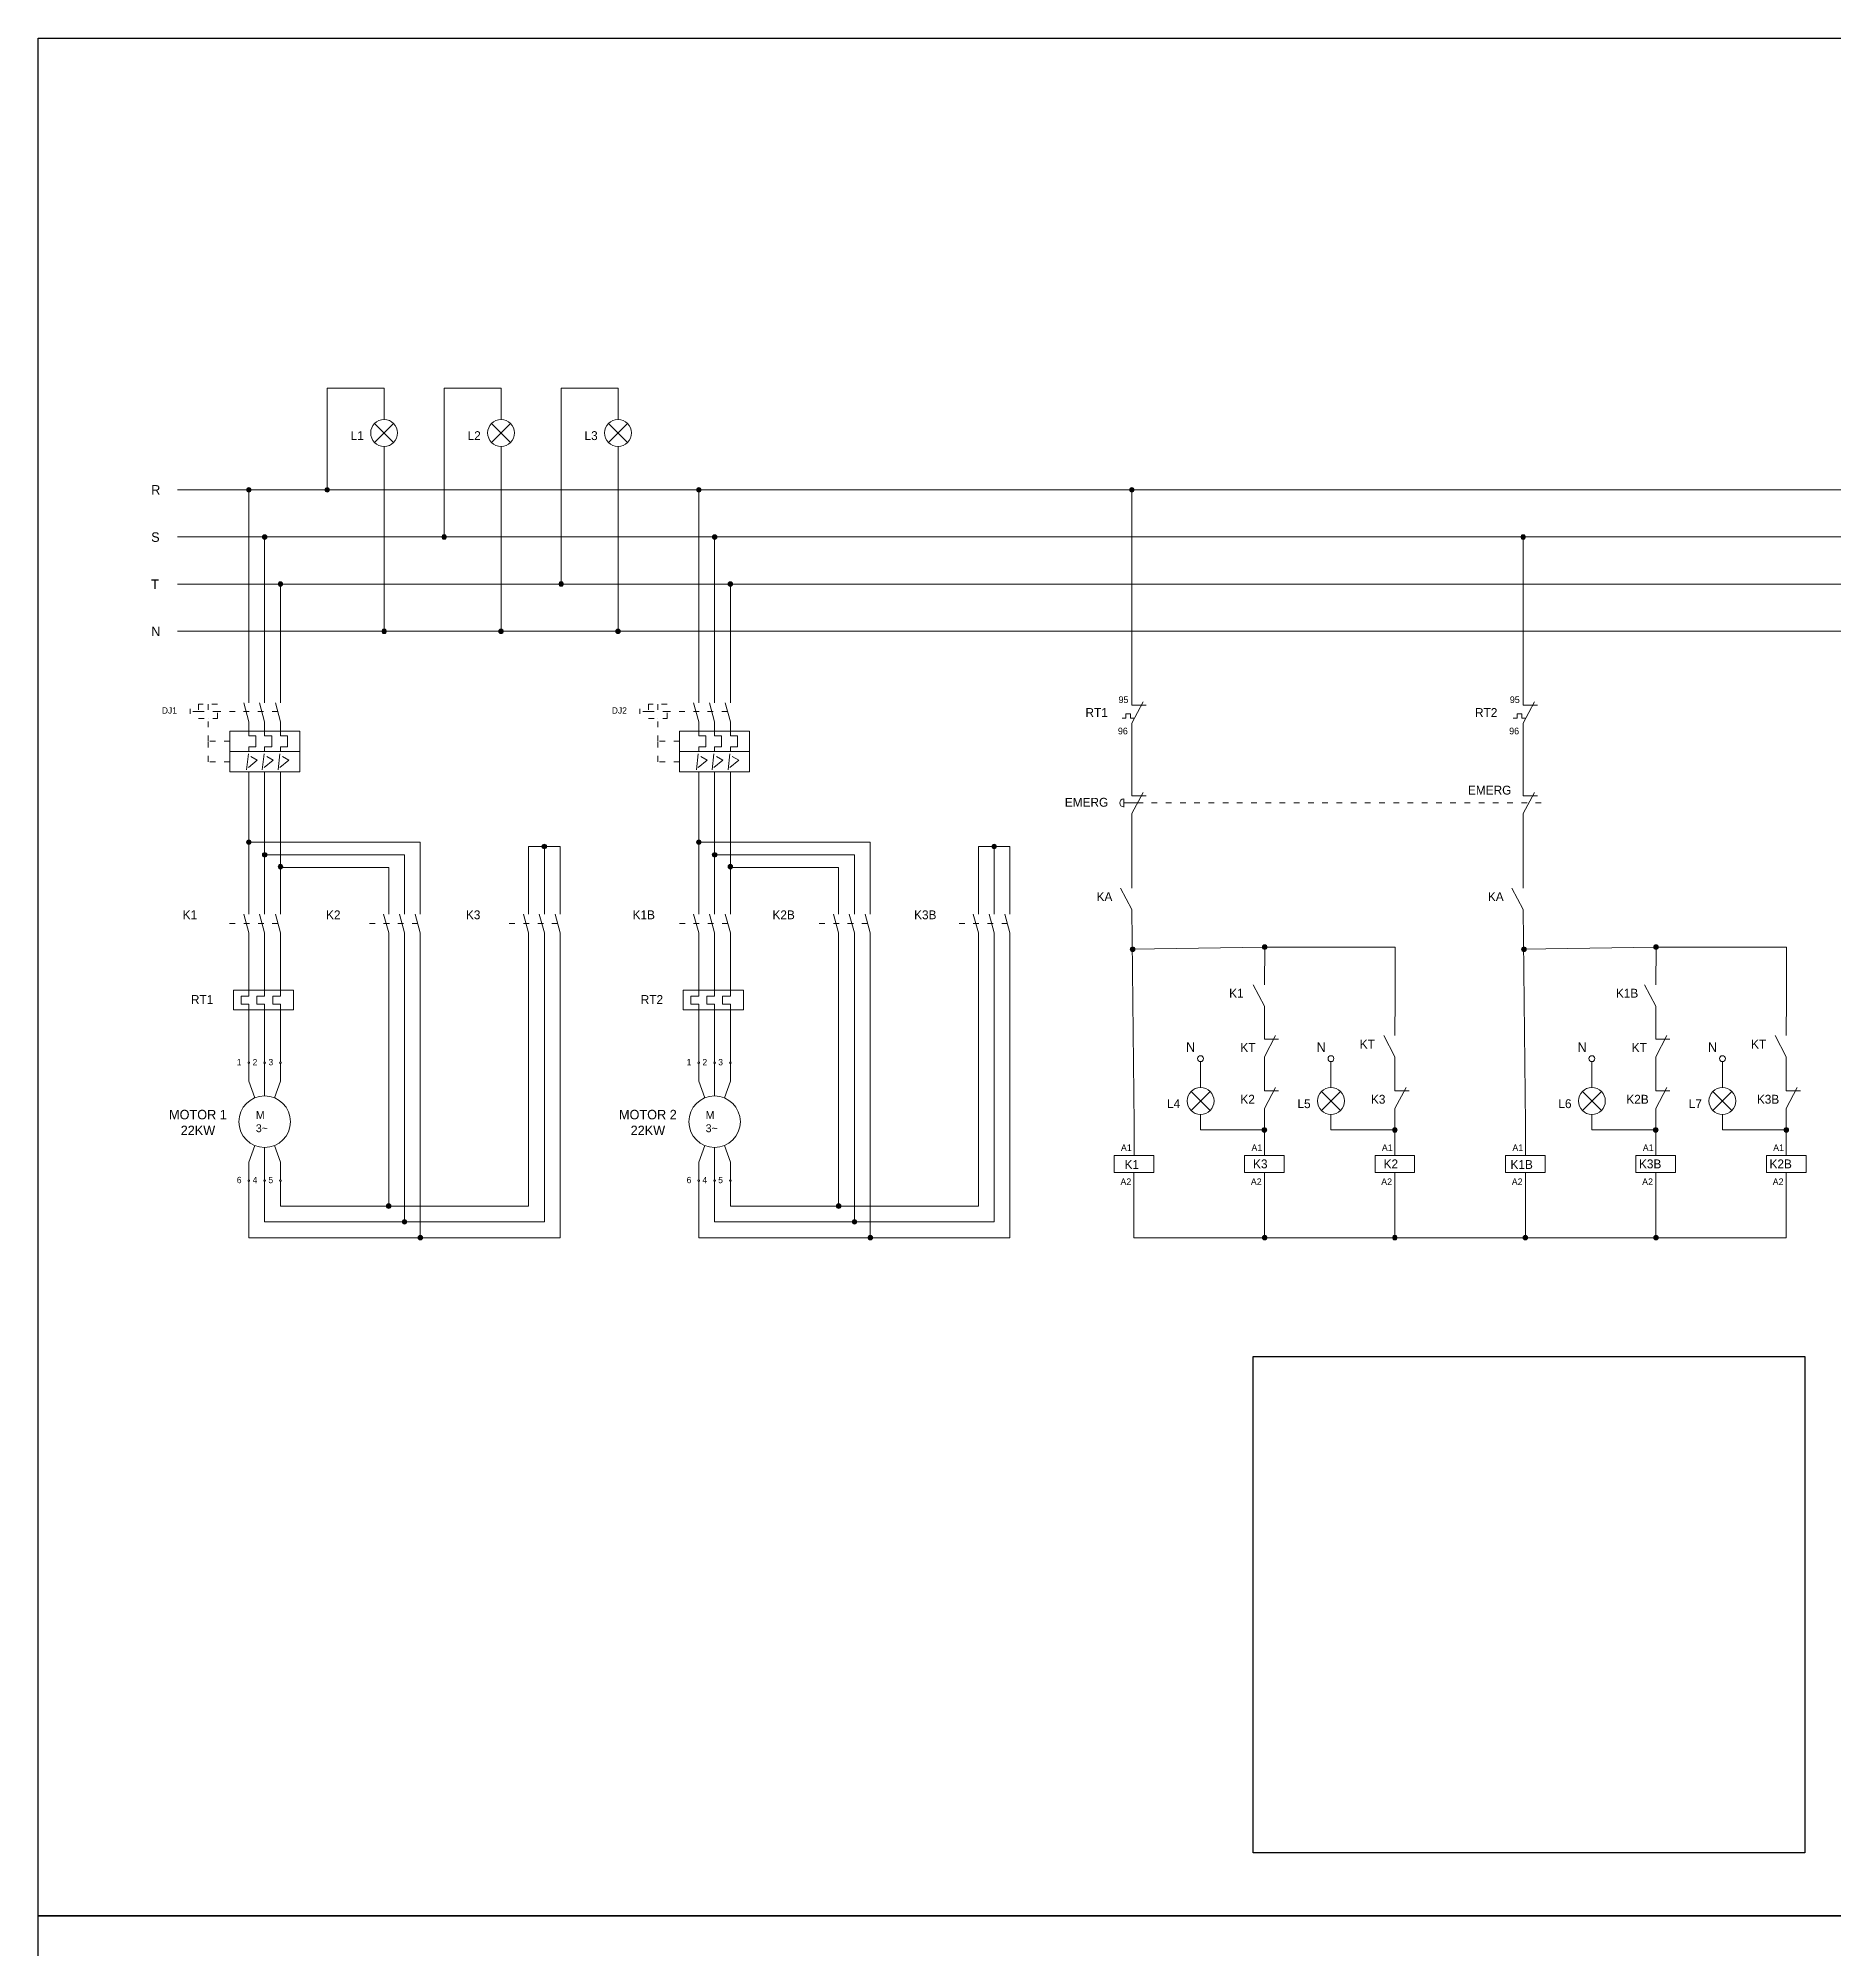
# Model space of a CAD drawing. Header units: millimetres. Extents: x -1551 to 2268, y -4332 to 420.
# Drawn here: x -1551 to -414, y -790 to 420 of the extents above; entities that cross this region are included whole.
import ezdxf

# ---------------------------------------------------------------- set-up
doc = ezdxf.new("R2010")
doc.units = ezdxf.units.MM
doc.header["$LTSCALE"] = 0.3
doc.header["$MEASUREMENT"] = 0
doc.linetypes.add('ACAD_ISO03W100', pattern=[30, 12, -18])
picture_1 = doc.add_image_def('image1.png', size_in_pixel=(840, 756))

msp = doc.modelspace()

# ---------------------------------------------------------------- hatches: boundary and pattern name
at = {"lineweight": 15}
h = msp.add_hatch(color=256, dxfattribs=at)
h.dxf.hatch_style = 1
h.paths.add_polyline_path([(-1416.1, 133.8, 1), (-1419, 133.8, 1)])
h = msp.add_hatch(color=256, dxfattribs=at)
h.dxf.hatch_style = 1
h.paths.add_polyline_path([(-1366.5, 133.8, 1), (-1369.4, 133.8, 1)])
h = msp.add_hatch(color=256, dxfattribs=at)
h.dxf.hatch_style = 1
h.paths.add_polyline_path([(-1131.5, 133.8, 1), (-1134.4, 133.8, 1)])
h = msp.add_hatch(color=256, dxfattribs=at)
h.dxf.hatch_style = 1
h.paths.add_polyline_path([(-857.5, 133.8, 1), (-860.3, 133.8, 1)])
h = msp.add_hatch(color=256, dxfattribs=at)
h.dxf.hatch_style = 1
h.paths.add_polyline_path([(-1406.1, 104, 1), (-1409, 104, 1)])
h = msp.add_hatch(color=256, dxfattribs=at)
h.dxf.hatch_style = 1
h.paths.add_polyline_path([(-1295.4, 104, 1), (-1292.5, 104, 1)])
h = msp.add_hatch(color=256, dxfattribs=at)
h.dxf.hatch_style = 1
h.paths.add_polyline_path([(-1121.5, 104, 1), (-1124.4, 104, 1)])
h = msp.add_hatch(color=256, dxfattribs=at)
h.dxf.hatch_style = 1
h.paths.add_polyline_path([(-609.8, 104, 1), (-612.7, 104, 1)])
h = msp.add_hatch(color=256, dxfattribs=at)
h.dxf.hatch_style = 1
h.paths.add_polyline_path([(-1396.1, 74.2, 1), (-1399, 74.2, 1)])
h = msp.add_hatch(color=256, dxfattribs=at)
h.dxf.hatch_style = 1
h.paths.add_polyline_path([(-1221.4, 74.2, 1), (-1218.5, 74.2, 1)])
h = msp.add_hatch(color=256, dxfattribs=at)
h.dxf.hatch_style = 1
h.paths.add_polyline_path([(-1111.5, 74.2, 1), (-1114.4, 74.2, 1)])
h = msp.add_hatch(color=256, dxfattribs=at)
h.dxf.hatch_style = 1
h.paths.add_polyline_path([(-1330.6, 44.3, 1), (-1333.5, 44.3, 1)])
h = msp.add_hatch(color=256, dxfattribs=at)
h.dxf.hatch_style = 1
h.paths.add_polyline_path([(-1256.6, 44.3, 1), (-1259.4, 44.3, 1)])
h = msp.add_hatch(color=256, dxfattribs=at)
h.dxf.hatch_style = 1
h.paths.add_polyline_path([(-1182.6, 44.3, 1), (-1185.4, 44.3, 1)])
h = msp.add_hatch(color=256, dxfattribs=at)
h.dxf.hatch_style = 1
h.paths.add_polyline_path([(-1416.1, -89.1, 1), (-1419, -89.1, 1)])
h = msp.add_hatch(color=256, dxfattribs=at)
h.dxf.hatch_style = 1
h.paths.add_polyline_path([(-1406.1, -97.1, 1), (-1409, -97.1, 1)])
h = msp.add_hatch(color=256, dxfattribs=at)
h.dxf.hatch_style = 1
h.paths.add_polyline_path([(-1229.1, -91.9, 1), (-1232, -91.9, 1)])
h = msp.add_hatch(color=256, dxfattribs=at)
h.dxf.hatch_style = 1
h.paths.add_polyline_path([(-1131.5, -89.1, 1), (-1134.4, -89.1, 1)])
h = msp.add_hatch(color=256, dxfattribs=at)
h.dxf.hatch_style = 1
h.paths.add_polyline_path([(-1121.5, -97.1, 1), (-1124.4, -97.1, 1)])
h = msp.add_hatch(color=256, dxfattribs=at)
h.dxf.hatch_style = 1
h.paths.add_polyline_path([(-944.5, -91.9, 1), (-947.4, -91.9, 1)])
h = msp.add_hatch(color=256, dxfattribs=at)
h.dxf.hatch_style = 1
h.paths.add_polyline_path([(-1396.1, -104.6, 1), (-1399, -104.6, 1)])
h = msp.add_hatch(color=256, dxfattribs=at)
h.dxf.hatch_style = 1
h.paths.add_polyline_path([(-1111.5, -104.6, 1), (-1114.4, -104.6, 1)])
h = msp.add_hatch(color=256, dxfattribs=at)
h.dxf.hatch_style = 1
h.paths.add_polyline_path([(-857, -156.9, 1), (-859.9, -156.9, 1)])
h = msp.add_hatch(color=256, dxfattribs=at)
h.dxf.hatch_style = 1
h.paths.add_polyline_path([(-773.4, -155.5, 1), (-776.3, -155.5, 1)])
h = msp.add_hatch(color=256, dxfattribs=at)
h.dxf.hatch_style = 1
h.paths.add_polyline_path([(-609.4, -156.9, 1), (-612.3, -156.9, 1)])
h = msp.add_hatch(color=256, dxfattribs=at)
h.dxf.hatch_style = 1
h.paths.add_polyline_path([(-525.8, -155.5, 1), (-528.7, -155.5, 1)])
h = msp.add_hatch(color=256, dxfattribs=at)
h.dxf.hatch_style = 1
h.paths.add_polyline_path([(-776.4, -271.2, 1), (-773.6, -271.2, 1)])
h = msp.add_hatch(color=256, dxfattribs=at)
h.dxf.hatch_style = 1
h.paths.add_polyline_path([(-693.9, -271.2, 1), (-691, -271.2, 1)])
h = msp.add_hatch(color=256, dxfattribs=at)
h.dxf.hatch_style = 1
h.paths.add_polyline_path([(-528.8, -271.2, 1), (-525.9, -271.2, 1)])
h = msp.add_hatch(color=256, dxfattribs=at)
h.dxf.hatch_style = 1
h.paths.add_polyline_path([(-446.3, -271.2, 1), (-443.4, -271.2, 1)])
h = msp.add_hatch(color=256, dxfattribs=at)
h.dxf.hatch_style = 1
h.paths.add_polyline_path([(-1327.6, -319.4, 1), (-1330.5, -319.4, 1)])
h = msp.add_hatch(color=256, dxfattribs=at)
h.dxf.hatch_style = 1
h.paths.add_polyline_path([(-1043, -319.4, 1), (-1045.9, -319.4, 1)])
h = msp.add_hatch(color=256, dxfattribs=at)
h.dxf.hatch_style = 1
h.paths.add_polyline_path([(-1317.6, -329.4, 1), (-1320.5, -329.4, 1)])
h = msp.add_hatch(color=256, dxfattribs=at)
h.dxf.hatch_style = 1
h.paths.add_polyline_path([(-1307.6, -339.4, 1), (-1310.5, -339.4, 1)])
h = msp.add_hatch(color=256, dxfattribs=at)
h.dxf.hatch_style = 1
h.paths.add_polyline_path([(-1033, -329.4, 1), (-1035.9, -329.4, 1)])
h = msp.add_hatch(color=256, dxfattribs=at)
h.dxf.hatch_style = 1
h.paths.add_polyline_path([(-1023, -339.4, 1), (-1025.9, -339.4, 1)])
h = msp.add_hatch(color=256, dxfattribs=at)
h.dxf.hatch_style = 1
h.paths.add_polyline_path([(-773.4, -339.4, 1), (-776.3, -339.4, 1)])
h = msp.add_hatch(color=256, dxfattribs=at)
h.dxf.hatch_style = 1
h.paths.add_polyline_path([(-691, -339.4, 1), (-693.9, -339.4, 1)])
h = msp.add_hatch(color=256, dxfattribs=at)
h.dxf.hatch_style = 1
h.paths.add_polyline_path([(-608.5, -339.4, 1), (-611.4, -339.4, 1)])
h = msp.add_hatch(color=256, dxfattribs=at)
h.dxf.hatch_style = 1
h.paths.add_polyline_path([(-525.8, -339.4, 1), (-528.7, -339.4, 1)])

# ---------------------------------------------------------------- linework, layer by layer
for p, q in [((-1332, 198.1), (-1368, 198.1)), ((-1368, 198.1), (-1368, 133.8)), ((-1332, 178.3), (-1332, 198.1)), ((-1258, 198.1), (-1294, 198.1)), ((-1294, 198.1), (-1294, 104)), ((-1258, 178.3), (-1258, 198.1)), ((-1184, 198.1), (-1220, 198.1)), ((-1220, 198.1), (-1220, 74.2)), ((-1184, 178.3), (-1184, 198.1)), ((-1338, 163.8), (-1326, 175.8)), ((-1338, 175.8), (-1326, 163.8)), ((-1264, 163.8), (-1252, 175.8)), ((-1264, 175.8), (-1252, 163.8)), ((-1190, 163.8), (-1178, 175.8)), ((-1190, 175.8), (-1178, 163.8)), ((-1332, 161.3), (-1332, 44.3)), ((-1258, 161.3), (-1258, 44.3)), ((-1184, 161.3), (-1184, 44.3)), ((-1462.7, 133.8), (1.1, 133.8)), ((-1417.6, 44), (-1417.6, 133.8)), ((-1132.9, 44), (-1132.9, 133.8)), ((-858.9, -2.5), (-858.9, 133.8)), ((-1462.7, 104), (1.1, 104)), ((-1407.6, 44), (-1407.6, 104)), ((-1122.9, 44), (-1122.9, 104)), ((-611.3, -2.5), (-611.3, 104)), ((-1462.7, 74.2), (1.1, 74.2)), ((-1397.6, 44), (-1397.6, 74.2)), ((-1112.9, 44), (-1112.9, 74.2)), ((-1462.7, 44.3), (1.1, 44.3)), ((-1417.6, 44), (-1417.6, -1)), ((-1417.6, 44), (-1417.6, 29)), ((-1407.6, 44), (-1407.6, -1)), ((-1397.6, 44), (-1397.6, -1)), ((-1132.9, 44), (-1132.9, -1)), ((-1132.9, 44), (-1132.9, 29)), ((-1122.9, 44), (-1122.9, -1)), ((-1112.9, 44), (-1112.9, -1)), ((-1417.6, -12.9), (-1420.8, -1)), ((-1407.6, -12.9), (-1410.8, -1)), ((-1397.6, -12.9), (-1400.8, -1)), ((-1132.9, -12.9), (-1136.2, -1)), ((-1122.9, -12.9), (-1126.2, -1)), ((-1112.9, -12.9), (-1116.2, -1)), ((-858.9, -13.8), (-851.8, -0.3)), ((-858.9, -2.5), (-849.9, -2.5)), ((-611.3, -13.8), (-604.2, -0.3)), ((-611.3, -2.5), (-602.3, -2.5)), ((-1417.6, -12.9), (-1417.6, -17.3)), ((-1417.6, -21.8), (-1417.6, -17.3)), ((-1417.6, -21.8), (-1413.1, -21.8)), ((-1413.1, -21.8), (-1413.1, -25.3)), ((-1407.6, -17.3), (-1407.6, -12.9)), ((-1407.6, -21.8), (-1407.6, -17.3)), ((-1407.6, -21.8), (-1403.1, -21.8)), ((-1403.1, -21.8), (-1403.1, -25.3)), ((-1397.6, -12.9), (-1397.6, -17.3)), ((-1397.6, -21.8), (-1397.6, -17.3)), ((-1397.6, -21.8), (-1393.1, -21.8)), ((-1393.1, -21.8), (-1393.1, -25.3)), ((-1132.9, -12.9), (-1132.9, -17.3)), ((-1132.9, -21.8), (-1132.9, -17.3)), ((-1132.9, -21.8), (-1128.5, -21.8)), ((-1128.5, -21.8), (-1128.5, -25.3)), ((-1122.9, -17.3), (-1122.9, -12.9)), ((-1122.9, -21.8), (-1122.9, -17.3)), ((-1122.9, -21.8), (-1118.5, -21.8)), ((-1118.5, -21.8), (-1118.5, -25.3)), ((-1112.9, -12.9), (-1112.9, -17.3)), ((-1112.9, -21.8), (-1112.9, -17.3)), ((-1112.9, -21.8), (-1108.5, -21.8)), ((-1108.5, -21.8), (-1108.5, -25.3)), ((-858.9, -13.8), (-858.9, -59.8)), ((-611.3, -13.8), (-611.3, -59.8)), ((-1419.1, -43.3), (-1417.9, -33.3)), ((-1417.6, -28.8), (-1413.1, -28.8)), ((-1417.6, -28.8), (-1417.6, -31.8)), ((-1416.3, -34.9), (-1412.3, -37.2)), ((-1413.1, -28.8), (-1413.1, -25.3)), ((-1409.1, -43.3), (-1407.9, -33.3)), ((-1407.6, -28.8), (-1403.1, -28.8)), ((-1407.6, -28.8), (-1407.6, -31.8)), ((-1406.3, -34.9), (-1402.3, -37.2)), ((-1403.1, -28.8), (-1403.1, -25.3)), ((-1399.1, -43.3), (-1397.9, -33.3)), ((-1397.6, -28.8), (-1393.1, -28.8)), ((-1397.6, -28.8), (-1397.6, -31.8)), ((-1396.3, -34.9), (-1392.3, -37.2)), ((-1393.1, -28.8), (-1393.1, -25.3)), ((-1134.4, -43.3), (-1133.3, -33.3)), ((-1132.9, -28.8), (-1128.5, -28.8)), ((-1132.9, -28.8), (-1132.9, -31.8)), ((-1131.7, -34.9), (-1127.6, -37.2)), ((-1128.5, -28.8), (-1128.5, -25.3)), ((-1124.4, -43.3), (-1123.3, -33.3)), ((-1122.9, -28.8), (-1118.5, -28.8)), ((-1122.9, -28.8), (-1122.9, -31.8)), ((-1121.7, -34.9), (-1117.6, -37.2)), ((-1118.5, -28.8), (-1118.5, -25.3)), ((-1114.4, -43.3), (-1113.3, -33.3)), ((-1112.9, -28.8), (-1108.5, -28.8)), ((-1112.9, -28.8), (-1112.9, -31.8)), ((-1111.7, -34.9), (-1107.6, -37.2)), ((-1108.5, -28.8), (-1108.5, -25.3)), ((-1412.3, -37.2), (-1417.9, -41.8)), ((-1417.6, -58.6), (-1417.6, -44.7)), ((-1402.3, -37.2), (-1407.9, -41.8)), ((-1407.6, -58.6), (-1407.6, -44.7)), ((-1392.3, -37.2), (-1397.9, -41.8)), ((-1397.6, -58.6), (-1397.6, -44.7)), ((-1127.6, -37.2), (-1133.3, -41.8)), ((-1132.9, -58.6), (-1132.9, -44.7)), ((-1117.6, -37.2), (-1123.3, -41.8)), ((-1122.9, -58.6), (-1122.9, -44.7)), ((-1107.6, -37.2), (-1113.3, -41.8)), ((-1112.9, -58.6), (-1112.9, -44.7)), ((-1417.6, -119.6), (-1417.6, -58.6)), ((-1407.6, -119.6), (-1407.6, -58.6)), ((-1397.6, -119.6), (-1397.6, -58.6)), ((-1132.9, -119.6), (-1132.9, -58.6)), ((-1122.9, -119.6), (-1122.9, -58.6)), ((-1112.9, -119.6), (-1112.9, -58.6)), ((-858.9, -71), (-851.8, -57.6)), ((-858.9, -59.8), (-849.9, -59.8)), ((-611.3, -71), (-604.2, -57.6)), ((-611.3, -59.8), (-602.3, -59.8)), ((-864, -61.8), (-864, -66.9)), ((-855.4, -64.3), (-864, -64.3)), ((-858.9, -71), (-858.9, -118.3)), ((-611.3, -71), (-611.3, -118.3)), ((-1417.6, -89.1), (-1309.1, -89.1)), ((-1309.1, -89.1), (-1309.1, -119.6)), ((-1240.6, -119.6), (-1240.6, -91.9)), ((-1240.6, -91.9), (-1220.6, -91.9)), ((-1230.6, -119.6), (-1230.6, -91.9)), ((-1220.6, -91.9), (-1220.6, -119.6)), ((-1132.9, -89.1), (-1024.4, -89.1)), ((-1024.4, -89.1), (-1024.4, -119.6)), ((-956, -119.6), (-956, -91.9)), ((-956, -91.9), (-936, -91.9)), ((-946, -119.6), (-946, -91.9)), ((-936, -91.9), (-936, -119.6)), ((-1319.1, -97.1), (-1407.6, -97.1)), ((-1329.1, -105.1), (-1397.6, -105.1)), ((-1329.1, -119.6), (-1329.1, -105.1)), ((-1319.1, -119.6), (-1319.1, -97.1)), ((-1034.4, -97.1), (-1122.9, -97.1)), ((-1044.4, -105.1), (-1112.9, -105.1)), ((-1044.4, -119.6), (-1044.4, -105.1)), ((-1034.4, -119.6), (-1034.4, -97.1)), ((-1417.6, -119.6), (-1417.6, -134.6)), ((-1407.6, -119.6), (-1407.6, -134.6)), ((-1397.6, -119.6), (-1397.6, -134.6)), ((-1329.1, -119.6), (-1329.1, -134.6)), ((-1319.1, -119.6), (-1319.1, -134.6)), ((-1309.1, -119.6), (-1309.1, -134.6)), ((-1240.6, -119.6), (-1240.6, -134.6)), ((-1230.6, -119.6), (-1230.6, -134.6)), ((-1220.6, -119.6), (-1220.6, -134.6)), ((-1132.9, -119.6), (-1132.9, -134.6)), ((-1122.9, -119.6), (-1122.9, -134.6)), ((-1112.9, -119.6), (-1112.9, -134.6)), ((-1044.4, -119.6), (-1044.4, -134.6)), ((-1034.4, -119.6), (-1034.4, -134.6)), ((-1024.4, -119.6), (-1024.4, -134.6)), ((-956, -119.6), (-956, -134.6)), ((-946, -119.6), (-946, -134.6)), ((-936, -119.6), (-936, -134.6)), ((-858.9, -131.7), (-866, -118.3)), ((-611.3, -131.7), (-618.4, -118.3)), ((-858.9, -131.7), (-857.5, -267.5)), ((-611.3, -131.7), (-609.9, -267.5)), ((-611.3, -131.7), (-609.9, -267.5)), ((-1417.6, -146.5), (-1420.8, -134.6)), ((-1407.6, -146.5), (-1410.8, -134.6)), ((-1397.6, -146.5), (-1400.8, -134.6)), ((-1329.1, -146.5), (-1332.3, -134.6)), ((-1319.1, -146.5), (-1322.3, -134.6)), ((-1309.1, -146.5), (-1312.3, -134.6)), ((-1240.6, -146.5), (-1243.8, -134.6)), ((-1230.6, -146.5), (-1233.8, -134.6)), ((-1220.6, -146.5), (-1223.8, -134.6)), ((-1132.9, -146.5), (-1136.2, -134.6)), ((-1122.9, -146.5), (-1126.2, -134.6)), ((-1112.9, -146.5), (-1116.2, -134.6)), ((-1044.4, -146.5), (-1047.7, -134.6)), ((-1034.4, -146.5), (-1037.7, -134.6)), ((-1024.4, -146.5), (-1027.7, -134.6)), ((-956, -146.5), (-959.2, -134.6)), ((-946, -146.5), (-949.2, -134.6)), ((-936, -146.5), (-939.2, -134.6)), ((-1417.6, -146.5), (-1417.6, -171.6)), ((-1407.6, -146.5), (-1407.6, -171.6)), ((-1397.6, -146.5), (-1397.6, -171.6)), ((-1329.1, -146.5), (-1329.1, -171.6)), ((-1319.1, -146.5), (-1319.1, -171.6)), ((-1309.1, -146.5), (-1309.1, -171.6)), ((-1240.6, -171.6), (-1240.6, -146.5)), ((-1230.6, -146.5), (-1230.6, -146.5)), ((-1230.6, -171.6), (-1230.6, -146.5)), ((-1220.6, -146.5), (-1220.6, -171.6)), ((-1132.9, -146.5), (-1132.9, -171.6)), ((-1122.9, -146.5), (-1122.9, -171.6)), ((-1112.9, -146.5), (-1112.9, -171.6)), ((-1044.4, -146.5), (-1044.4, -171.6)), ((-1034.4, -146.5), (-1034.4, -171.6)), ((-1024.4, -146.5), (-1024.4, -171.6)), ((-956, -171.6), (-956, -146.5)), ((-946, -171.6), (-946, -146.5)), ((-946, -146.5), (-946, -146.5)), ((-936, -146.5), (-936, -171.6)), ((-775, -155.5), (-858.4, -156.9)), ((-775, -179.4), (-774.8, -155.5)), ((-692.3, -155.5), (-775, -155.5)), ((-692.3, -187.7), (-692.3, -155.5)), ((-527.4, -155.5), (-610.8, -156.9)), ((-527.4, -179.4), (-527.2, -155.5)), ((-444.7, -155.5), (-527.4, -155.5)), ((-444.7, -187.7), (-444.7, -155.5)), ((-1417.6, -171.6), (-1417.6, -186.6)), ((-1407.6, -171.6), (-1407.6, -186.6)), ((-1397.6, -171.6), (-1397.6, -186.6)), ((-1329.1, -171.6), (-1329.1, -319.4)), ((-1319.1, -171.6), (-1319.1, -329.4)), ((-1309.1, -339.4), (-1309.1, -171.6)), ((-1240.6, -319.4), (-1240.6, -171.6)), ((-1230.6, -329.4), (-1230.6, -171.6)), ((-1220.6, -171.6), (-1220.6, -339.4)), ((-1132.9, -171.6), (-1132.9, -186.6)), ((-1122.9, -171.6), (-1122.9, -186.6)), ((-1112.9, -171.6), (-1112.9, -186.6)), ((-1044.4, -171.6), (-1044.4, -319.4)), ((-1034.4, -171.6), (-1034.4, -329.4)), ((-1024.4, -339.4), (-1024.4, -171.6)), ((-956, -319.4), (-956, -171.6)), ((-946, -329.4), (-946, -171.6)), ((-936, -171.6), (-936, -339.4)), ((-775, -192.8), (-782.1, -179.4)), ((-527.4, -192.8), (-534.5, -179.4)), ((-1422.5, -186.6), (-1422.5, -191.6)), ((-1422.5, -191.6), (-1417.6, -191.6)), ((-1417.6, -191.6), (-1417.6, -206.6)), ((-1412.5, -186.6), (-1412.5, -191.6)), ((-1407.6, -191.6), (-1412.5, -191.6)), ((-1407.6, -191.6), (-1407.6, -206.6)), ((-1402.5, -186.6), (-1402.5, -191.6)), ((-1397.6, -191.6), (-1402.5, -191.6)), ((-1397.6, -191.6), (-1397.6, -206.6)), ((-1137.9, -186.6), (-1137.9, -191.6)), ((-1137.9, -191.6), (-1132.9, -191.6)), ((-1132.9, -191.6), (-1132.9, -206.6)), ((-1127.9, -186.6), (-1127.9, -191.6)), ((-1122.9, -191.6), (-1127.9, -191.6)), ((-1122.9, -191.6), (-1122.9, -206.6)), ((-1117.9, -186.6), (-1117.9, -191.6)), ((-1112.9, -191.6), (-1117.9, -191.6)), ((-1112.9, -191.6), (-1112.9, -206.6)), ((-775, -213.7), (-775, -192.8)), ((-692.5, -211.5), (-692.3, -187.7)), ((-527.4, -213.7), (-527.4, -192.8)), ((-444.8, -211.5), (-444.7, -187.7)), ((-1417.6, -228.2), (-1417.6, -206.6)), ((-1407.6, -228.2), (-1407.6, -206.6)), ((-1397.6, -228.2), (-1397.6, -206.6)), ((-1132.9, -228.2), (-1132.9, -206.6)), ((-1122.9, -228.2), (-1122.9, -206.6)), ((-1112.9, -228.2), (-1112.9, -206.6)), ((-775, -225), (-767.9, -211.5)), ((-775, -213.7), (-766, -213.7)), ((-692.5, -225), (-699.5, -211.5)), ((-527.4, -225), (-520.3, -211.5)), ((-527.4, -213.7), (-518.4, -213.7)), ((-444.8, -225), (-451.9, -211.5)), ((-1417.6, -229.2), (-1417.6, -240.3)), ((-1407.6, -229.2), (-1407.6, -249.7)), ((-1397.6, -229.2), (-1397.6, -240.3)), ((-1132.9, -229.2), (-1132.9, -240.3)), ((-1122.9, -229.2), (-1122.9, -249.7)), ((-1112.9, -229.2), (-1112.9, -240.3)), ((-815.4, -244.4), (-815.4, -228)), ((-775, -246.5), (-775, -225)), ((-732.9, -244.4), (-732.9, -228)), ((-692.5, -246.5), (-692.5, -225)), ((-567.8, -244.4), (-567.8, -228)), ((-527.4, -246.5), (-527.4, -225)), ((-485.2, -244.4), (-485.2, -228)), ((-444.8, -246.5), (-444.8, -225)), ((-1417.6, -240.3), (-1413.8, -250.9)), ((-1397.6, -240.3), (-1401.4, -250.9)), ((-1132.9, -240.3), (-1129.1, -250.9)), ((-1112.9, -240.3), (-1116.7, -250.9)), ((-821.4, -258.9), (-809.4, -246.9)), ((-821.4, -246.9), (-809.4, -258.9)), ((-775, -257.7), (-767.9, -244.3)), ((-775, -246.5), (-766, -246.5)), ((-738.9, -258.9), (-726.8, -246.9)), ((-738.9, -246.9), (-726.8, -258.9)), ((-692.5, -257.7), (-685.4, -244.3)), ((-692.5, -246.5), (-683.5, -246.5)), ((-573.8, -258.9), (-561.8, -246.9)), ((-573.8, -246.9), (-561.8, -258.9)), ((-527.4, -257.7), (-520.3, -244.3)), ((-527.4, -246.5), (-518.4, -246.5)), ((-491.3, -258.9), (-479.2, -246.9)), ((-491.3, -246.9), (-479.2, -258.9)), ((-444.8, -257.7), (-437.8, -244.3)), ((-444.8, -246.5), (-435.8, -246.5)), ((-815.4, -261.4), (-815.4, -271.2)), ((-775, -257.7), (-775, -274.5)), ((-732.9, -261.4), (-732.9, -271.2)), ((-692.5, -257.7), (-692.5, -274.5)), ((-567.8, -261.4), (-567.8, -271.2)), ((-527.4, -257.7), (-527.4, -274.5)), ((-485.2, -261.4), (-485.2, -271.2)), ((-444.8, -257.7), (-444.8, -274.5)), ((-857.5, -287.4), (-857.5, -267.5)), ((-815.4, -271.2), (-775, -271.2)), ((-775, -287.4), (-775, -274.5)), ((-732.9, -271.2), (-692.5, -271.2)), ((-692.5, -287.4), (-692.5, -274.5)), ((-609.9, -287.4), (-609.9, -267.5)), ((-567.8, -271.2), (-527.4, -271.2)), ((-527.4, -287.4), (-527.4, -274.5)), ((-485.2, -271.2), (-444.8, -271.2)), ((-444.8, -287.4), (-444.8, -274.5)), ((-1417.6, -291.7), (-1413.8, -281.1)), ((-1407.6, -302.8), (-1407.6, -282.3)), ((-1397.6, -291.7), (-1401.4, -281.1)), ((-1132.9, -291.7), (-1129.1, -281.1)), ((-1122.9, -302.8), (-1122.9, -282.3)), ((-1112.9, -291.7), (-1116.7, -281.1)), ((-1417.6, -302.8), (-1417.6, -291.7)), ((-1397.6, -302.8), (-1397.6, -291.7)), ((-1132.9, -302.8), (-1132.9, -291.7)), ((-1112.9, -302.8), (-1112.9, -291.7)), ((-857.6, -298.2), (-857.6, -319.2)), ((-775, -298.2), (-775, -319.2)), ((-692.5, -298.2), (-692.5, -319.2)), ((-609.9, -298.2), (-609.9, -319.2)), ((-527.4, -298.2), (-527.4, -319.2)), ((-444.9, -298.2), (-444.9, -319.2)), ((-1417.6, -303.8), (-1417.6, -339.4)), ((-1407.6, -329.4), (-1407.6, -303.8)), ((-1397.6, -319.4), (-1397.6, -303.8)), ((-1132.9, -303.8), (-1132.9, -339.4)), ((-1122.9, -329.4), (-1122.9, -303.8)), ((-1112.9, -319.4), (-1112.9, -303.8)), ((-1329.1, -319.4), (-1397.6, -319.4)), ((-1329.1, -319.4), (-1240.6, -319.4)), ((-1044.4, -319.4), (-1112.9, -319.4)), ((-1044.4, -319.4), (-956, -319.4)), ((-857.6, -319.2), (-857.6, -339.4)), ((-775, -319.2), (-775, -339.4)), ((-692.5, -319.2), (-692.5, -339.4)), ((-609.9, -319.2), (-609.9, -339.4)), ((-527.4, -319.2), (-527.4, -339.4)), ((-444.9, -319.2), (-444.9, -339.4)), ((-1319.1, -329.4), (-1407.6, -329.4)), ((-1319.1, -329.4), (-1230.6, -329.4)), ((-1034.4, -329.4), (-1122.9, -329.4)), ((-1034.4, -329.4), (-946, -329.4)), ((-1417.6, -339.4), (-1309.1, -339.4)), ((-1220.6, -339.4), (-1309.1, -339.4)), ((-1132.9, -339.4), (-1024.4, -339.4)), ((-936, -339.4), (-1024.4, -339.4)), ((-857.6, -339.4), (-609.9, -339.4)), ((-609.9, -339.4), (-527.4, -339.4)), ((-527.4, -339.4), (-444.9, -339.4))]:
    msp.add_line(p, q, dxfattribs=at)
at = {"linetype": 'ACAD_ISO03W100', "lineweight": 15}
for p, q in [((-1454.8, -4.8), (-1454.8, -8)), ((-1449.4, -6.4), (-1454.8, -6.4)), ((-1449.4, -6.4), (-1437.4, -6.4)), ((-1443.4, -1.9), (-1443.4, -10.9)), ((-1443.4, -25.3), (-1443.4, -10.9)), ((-1399.3, -6.5), (-1437.4, -6.4)), ((-1170.1, -4.8), (-1170.1, -8)), ((-1164.7, -6.4), (-1170.1, -6.4)), ((-1164.7, -6.4), (-1152.8, -6.4)), ((-1158.8, -1.9), (-1158.8, -10.9)), ((-1158.8, -25.3), (-1158.8, -10.9)), ((-1114.7, -6.5), (-1152.8, -6.4)), ((-1429.7, -25.3), (-1443.4, -25.3)), ((-1443.4, -38.2), (-1443.4, -25.3)), ((-1145.1, -25.3), (-1158.8, -25.3)), ((-1158.8, -38.2), (-1158.8, -25.3)), ((-1429.7, -38.2), (-1443.4, -38.2)), ((-1145.1, -38.2), (-1158.8, -38.2)), ((-855.4, -64.3), (-599.8, -64.3)), ((-1399.2, -140.6), (-1431.3, -140.5)), ((-1310.7, -140.6), (-1342.8, -140.5)), ((-1222.2, -140.6), (-1254.3, -140.5)), ((-1114.6, -140.6), (-1146.7, -140.5)), ((-1026.1, -140.6), (-1058.2, -140.5)), ((-937.6, -140.6), (-969.7, -140.5))]:
    msp.add_line(p, q, dxfattribs=at)
for points in [[(-1550.9, 419.6), (129.1, 419.6), (129.1, -768.4), (-1550.9, -768.4)], [(-1550.9, -768.4), (129.1, -768.4), (129.1, -1956.4), (-1550.9, -1956.4)]]:
    msp.add_lwpolyline(points, close=True)
for points in [[(-1437.4, -1.9), (-1449.4, -1.9), (-1449.4, -10.9), (-1437.4, -10.9)], [(-1152.8, -1.9), (-1164.7, -1.9), (-1164.7, -10.9), (-1152.8, -10.9)]]:
    msp.add_lwpolyline(points, close=True, dxfattribs=at)
at = {"lineweight": 15}
for points in [[(-857.2, -10.6), (-859.7, -10.6), (-859.7, -8), (-862.6, -8), (-862.6, -10.6), (-865.1, -10.6)], [(-609.6, -10.6), (-612.1, -10.6), (-612.1, -8), (-615, -8), (-615, -10.6), (-617.5, -10.6)], [(-1417.6, -186.6), (-1422.5, -186.6)], [(-1407.6, -186.6), (-1412.5, -186.6)], [(-1397.6, -186.6), (-1402.5, -186.6)], [(-1132.9, -186.6), (-1137.9, -186.6)], [(-1122.9, -186.6), (-1127.9, -186.6)], [(-1112.9, -186.6), (-1117.9, -186.6)]]:
    msp.add_lwpolyline(points, dxfattribs=at)
for points in [[(-1429.7, -18.8), (-1385.4, -18.8), (-1385.4, -31.8), (-1429.7, -31.8)], [(-1145.1, -18.8), (-1100.8, -18.8), (-1100.8, -31.8), (-1145.1, -31.8)], [(-1429.7, -31.8), (-1385.4, -31.8), (-1385.4, -44.7), (-1429.7, -44.7)], [(-1145.1, -31.8), (-1100.8, -31.8), (-1100.8, -44.7), (-1145.1, -44.7)], [(-1427.3, -182.8), (-1389.3, -182.8), (-1389.3, -195.3), (-1427.3, -195.3)], [(-1142.7, -182.8), (-1104.7, -182.8), (-1104.7, -195.3), (-1142.7, -195.3)], [(-870.1, -287.3), (-845, -287.3), (-845, -298.2), (-870.1, -298.2)], [(-787.5, -287.3), (-762.5, -287.3), (-762.5, -298.2), (-787.5, -298.2)], [(-705, -287.3), (-680, -287.3), (-680, -298.2), (-705, -298.2)], [(-622.5, -287.3), (-597.4, -287.3), (-597.4, -298.2), (-622.5, -298.2)], [(-539.9, -287.3), (-514.9, -287.3), (-514.9, -298.2), (-539.9, -298.2)], [(-457.4, -287.3), (-432.3, -287.3), (-432.3, -298.2), (-457.4, -298.2)]]:
    msp.add_lwpolyline(points, close=True, dxfattribs=at)
for centre, radius in [((-1332, 169.8), 8.51), ((-1258, 169.8), 8.51), ((-1184, 169.8), 8.51), ((-1417.6, 133.8), 1.44), ((-1368, 133.8), 1.44), ((-1132.9, 133.8), 1.44), ((-858.9, 133.8), 1.44), ((-1407.6, 104), 1.44), ((-1294, 104), 1.44), ((-1122.9, 104), 1.44), ((-611.3, 104), 1.44), ((-1397.6, 74.2), 1.44), ((-1220, 74.2), 1.44), ((-1112.9, 74.2), 1.44), ((-1332, 44.3), 1.44), ((-1258, 44.3), 1.44), ((-1184, 44.3), 1.44), ((-1417.6, -89.1), 1.44), ((-1407.6, -97.1), 1.44), ((-1230.6, -91.9), 1.44), ((-1132.9, -89.1), 1.44), ((-1122.9, -97.1), 1.44), ((-946, -91.9), 1.44), ((-1397.6, -104.6), 1.44), ((-1112.9, -104.6), 1.44), ((-858.4, -156.9), 1.44), ((-774.8, -155.5), 1.44), ((-610.8, -156.9), 1.44), ((-527.2, -155.5), 1.44), ((-1417.6, -228.7), 0.5), ((-1407.6, -228.7), 0.5), ((-1397.6, -228.7), 0.5), ((-1132.9, -228.7), 0.5), ((-1122.9, -228.7), 0.5), ((-1112.9, -228.7), 0.5), ((-815.4, -226.1), 1.85), ((-732.9, -226.1), 1.85), ((-567.8, -226.1), 1.85), ((-485.2, -226.1), 1.85), ((-1407.6, -266), 16.3), ((-1122.9, -266), 16.3), ((-815.4, -252.9), 8.51), ((-732.9, -252.9), 8.51), ((-567.8, -252.9), 8.51), ((-485.2, -252.9), 8.51), ((-775, -271.2), 1.44), ((-692.5, -271.2), 1.44), ((-527.4, -271.2), 1.44), ((-444.8, -271.2), 1.44), ((-1417.6, -303.3), 0.5), ((-1407.6, -303.3), 0.5), ((-1397.6, -303.3), 0.5), ((-1132.9, -303.3), 0.5), ((-1122.9, -303.3), 0.5), ((-1112.9, -303.3), 0.5), ((-1329.1, -319.4), 1.44), ((-1044.4, -319.4), 1.44), ((-1319.1, -329.4), 1.44), ((-1309.1, -339.4), 1.44), ((-1034.4, -329.4), 1.44), ((-1024.4, -339.4), 1.44), ((-774.8, -339.4), 1.44), ((-692.5, -339.4), 1.44), ((-609.9, -339.4), 1.44), ((-527.2, -339.4), 1.44)]:
    msp.add_circle(centre, radius, dxfattribs=at)
msp.add_arc((-864, -64.3), 2.55, 90, 270, dxfattribs=at)

# ---------------------------------------------------------------- texts
at = {"linetype": 'ACAD_ISO03W100', "lineweight": 15}
for s, insert, char_height, width, attachment_point in [('L1', (-1353.2, 170.9), 5.6, 32.014, 1), ('L2', (-1279.2, 170.9), 5.6, 32.014, 1), ('L3', (-1205.2, 170.9), 5.6, 32.014, 1), ('R', (-1479.4, 136.8), 6, 33.5, 1), ('S', (-1479.4, 106.9), 6, 33.5, 1), ('T', (-1479.4, 77.1), 6, 33.5, 1), ('N', (-1479.4, 47.3), 6, 33.5, 1), ('95', (-867.3, 3.1), 4.2, 17.181, 1), ('95', (-619.7, 3.1), 4.2, 17.181, 1), (' DJ1', (-1474.1, -3.8), 4, 16.576, 1), (' DJ2', (-1189.4, -3.8), 4, 16.576, 1), (' RT1', (-890.3, -4.3), 5.6, 26.636, 1), (' {\\H2.24x;RT2}', (-642.7, -4.3), 2.5, 42.322, 1), ('96', (-867.7, -16.7), 4.2, 17.181, 1), ('96', (-620.1, -16.7), 4.2, 17.181, 1), ('{\\H2.24x;EMERG} ', (-646.2, -53.4), 2.5, 16.968, 1), ('{\\H2.24x;EMERG} ', (-901.3, -61.1), 2.5, 16.968, 1), (' {\\H1.6x;KA}', (-882.5, -120.8), 3.5, 32.014, 1), (' {\\H1.6x;KA}', (-634.9, -120.8), 3.5, 32.014, 1), ('  {\\H2.24x;K1}', (-1461.4, -132.3), 2.5, 27.008, 1), ('  K2', (-1372.9, -132.3), 5.6, 33.043, 1), ('  K3', (-1284.4, -132.3), 5.6, 38.872, 1), ('  {\\H2.24x;K1B}', (-1176.7, -132.3), 2.5, 56.162, 1), ('  {\\H2.24x;K2B}', (-1088.2, -132.3), 2.5, 40.229, 1), (' {\\H2.24x; K3B}', (-999.7, -132.3), 2.5, 39.854, 1), ('  RT1', (-1458.4, -185.9), 5.6, 35.362, 1), ('  RT2', (-1173.8, -185.9), 5.6, 35.362, 1), (' {\\H1.6x;K1}', (-798.6, -181.9), 3.5, 32.014, 1), (' {\\H1.6x;K1B}', (-553.9, -181.9), 3.5, 36.932, 1), ('N', (-824.6, -215.8), 6, 33.5, 1), (' {\\H1.6x;KT}', (-791.5, -216.3), 3.5, 32.014, 1), ('N', (-742, -215.8), 6, 33.5, 1), (' {\\H1.6x;KT}', (-716, -214.1), 3.5, 32.014, 1), ('N', (-576.9, -215.8), 6, 33.5, 1), (' {\\H1.6x;KT}', (-543.9, -216.3), 3.5, 32.014, 1), ('N', (-494.4, -215.8), 6, 33.5, 1), (' {\\H1.6x;KT}', (-468.4, -214.1), 3.5, 32.014, 1), ('  {\\H1.6x;1}', (-1427.1, -226.3), 2.5, 19.478, 1), ('  {\\H1.6x;2}', (-1417.1, -226.3), 2.5, 19.478, 1), ('  {\\H1.6x;3}', (-1407.1, -226.3), 2.5, 19.478, 1), ('  {\\H1.6x;1}', (-1142.5, -226.3), 2.5, 19.478, 1), ('  {\\H1.6x;2}', (-1132.5, -226.3), 2.5, 19.478, 1), ('  {\\H1.6x;3}', (-1122.5, -226.3), 2.5, 19.478, 1), ('L4', (-836.6, -251.8), 5.6, 32.014, 1), (' {\\H1.6x;K2}', (-791.5, -249), 3.5, 32.014, 1), ('L5', (-754.1, -251.8), 5.6, 32.014, 1), (' {\\H1.6x;K3}', (-708.9, -249), 3.5, 32.014, 1), ('L6', (-589, -251.8), 5.6, 32.014, 1), (' {\\H1.6x;K2B}', (-547.3, -249), 3.5, 32.014, 1), ('L7', (-506.5, -251.8), 5.6, 32.014, 1), (' {\\H1.6x;K3B}', (-464.7, -249), 3.5, 32.014, 1), ('MOTOR 1\\P22KW', (-1449.8, -258.5), 6, 87.342, 2), (' M\\P 3~', (-1415, -259.3), 5, 18.086, 1), ('MOTOR 2\\P22KW', (-1165.1, -258.5), 6, 87.342, 2), (' M\\P 3~', (-1130.4, -259.3), 5, 18.086, 1), ('A1', (-865.8, -280.4), 4.2, 17.181, 1), (' {\\H1.6x;K1}', (-864.8, -290.3), 3.5, 12.66, 1), ('A1', (-783.2, -280.4), 4.2, 17.181, 1), (' {\\H1.6x;K3}', (-783.5, -289.9), 3.5, 32.014, 1), ('A1', (-700.7, -280.4), 4.2, 17.181, 1), (' {\\H1.6x;K2}', (-700.9, -289.9), 3.5, 32.014, 1), (' {\\H1.6x;K1B}', (-620.6, -290.3), 3.5, 18.695, 1), ('A1', (-618.1, -280.4), 4.2, 17.181, 1), (' {\\H1.6x;K3B}', (-539.3, -289.9), 3.5, 32.014, 1), ('A1', (-535.6, -280.4), 4.2, 17.181, 1), (' {\\H1.6x;K2B}', (-456.7, -289.9), 3.5, 32.014, 1), ('A1', (-453.1, -280.4), 4.2, 17.181, 1), ('  {\\H1.6x;6}', (-1427.1, -300.9), 2.5, 19.478, 1), ('  {\\H1.6x;4}', (-1417.1, -300.9), 2.5, 19.478, 1), ('  {\\H1.6x;5}', (-1407.1, -300.9), 2.5, 19.478, 1), ('  {\\H1.6x;6}', (-1142.5, -300.9), 2.5, 19.478, 1), ('  {\\H1.6x;4}', (-1132.5, -300.9), 2.5, 19.478, 1), ('  {\\H1.6x;5}', (-1122.5, -300.9), 2.5, 19.478, 1), ('A2', (-866.1, -301.9), 4.2, 17.181, 1), ('A2', (-783.6, -301.9), 4.2, 17.181, 1), ('A2', (-701.1, -301.9), 4.2, 17.181, 1), ('A2', (-618.5, -301.9), 4.2, 17.181, 1), ('A2', (-536, -301.9), 4.2, 17.181, 1), ('A2', (-453.4, -301.9), 4.2, 17.181, 1)]:
    msp.add_mtext(s, dxfattribs=dict(at, insert=insert, char_height=char_height, width=width, attachment_point=attachment_point))

# ---------------------------------------------------------------- pictures from other files: only their frames are drawn
at = {"color": 7}
image = msp.add_image(picture_1, insert=(-782.1, -728.7), size_in_units=(349.1, 314.2), dxfattribs=at)
image.dxf.flags = 7

doc.saveas('drawing.dxf')
